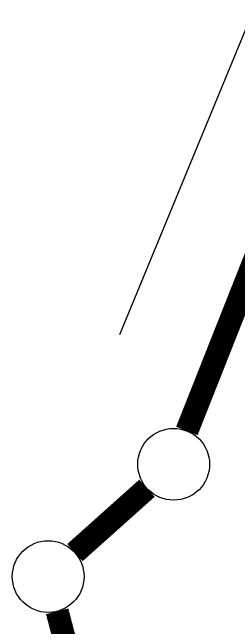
# Model space of a CAD drawing. Extents: x 587451 to 600081, y 7506605 to 7515945.
# Drawn here: x 593880.7 to 593978.9, y 7510649.8 to 7510916.6 of the extents above; entities that cross this region are included whole.
import ezdxf

# ---------------------------------------------------------------- set-up
doc = ezdxf.new("R2010")
doc.units = 0
doc.header["$LTSCALE"] = 280
doc.header["$MEASUREMENT"] = 0
doc.layers.add('ESTACAO', color=5, linetype='CONTINUOUS')

msp = doc.modelspace()

# ---------------------------------------------------------------- linework, layer by layer
at = {"layer": 'ESTACAO'}
msp.add_line((593927.39, 7510776.91), (594026.81, 7511018.36), dxfattribs=at)
at = {"layer": 'ESTACAO', "const_width": 10}
for points in [[(594070.75, 7511024.08), (593956.4, 7510735.12)], [(593939.09, 7510710.29), (593907.85, 7510682.35)], [(593900.17, 7510656.93), (593968.98, 7510391.7)]]:
    msp.add_lwpolyline(points, dxfattribs=at)
at = {"layer": 'ESTACAO'}
for centre in [(593950.67, 7510720.66), (593896.26, 7510671.98)]:
    msp.add_circle(centre, 15.55, dxfattribs=at)

doc.saveas('drawing.dxf')
